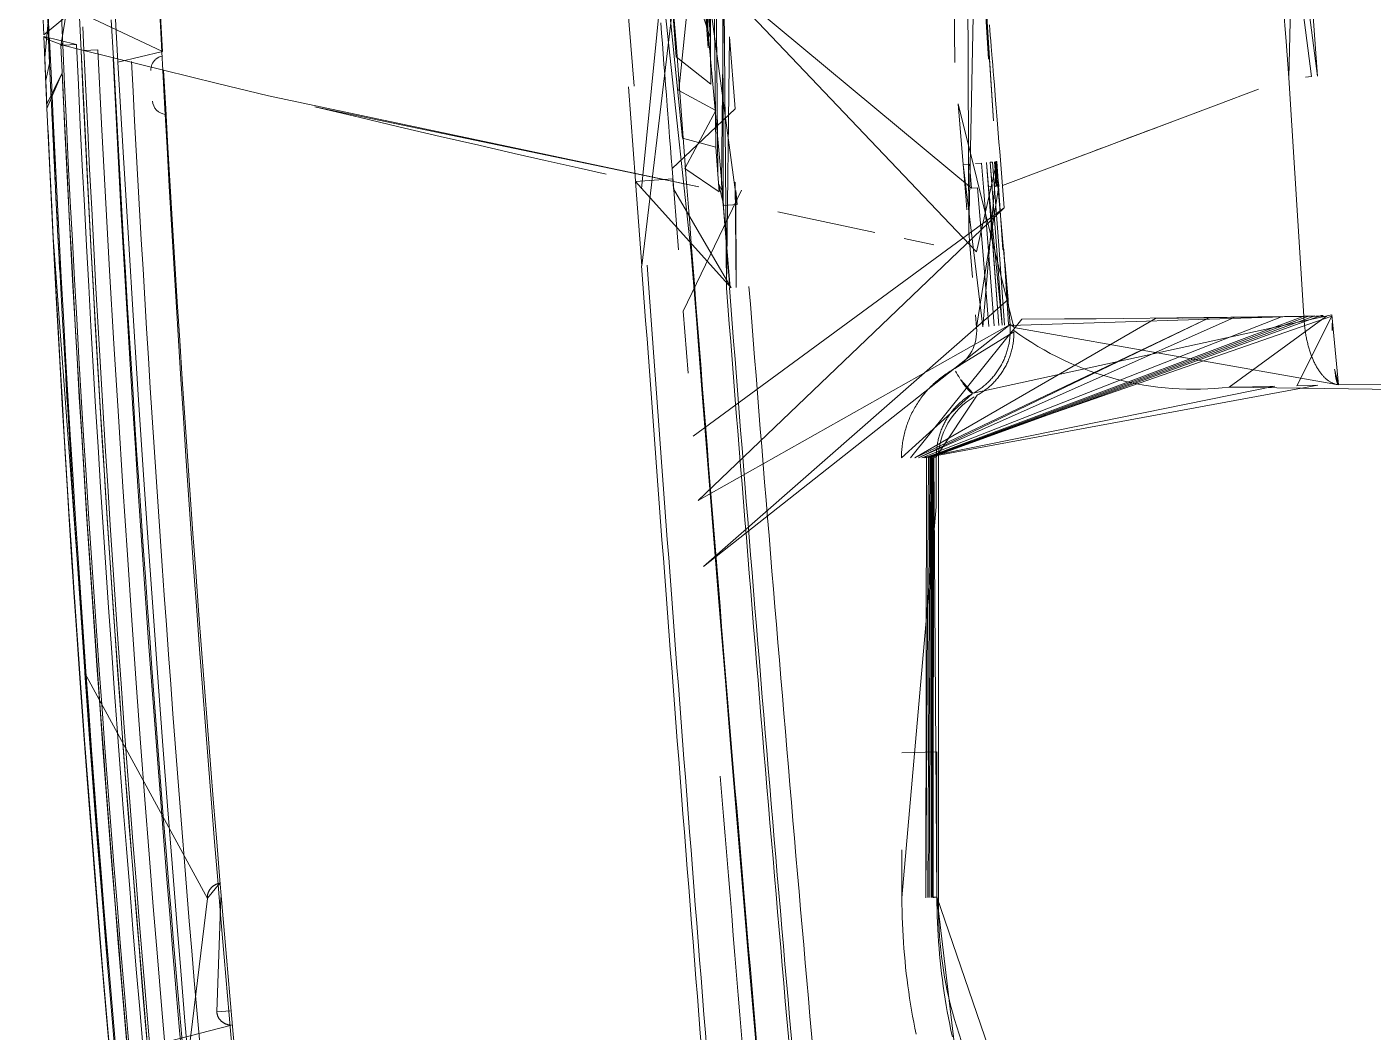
# Model space of a CAD drawing. Header units: millimetres. Extents: x 521 to 148073, y -17811 to 32040.
# Drawn here: x 65821.97 to 65870.58, y 20193.49 to 20229.79 of the extents above; entities that cross this region are included whole.
import ezdxf

# ---------------------------------------------------------------- set-up
doc = ezdxf.new("R2010")
doc.units = ezdxf.units.MM
doc.layers.add('Datové rozvody', color=6, linetype='Continuous')
doc.layers.add('PDF_Geometrie', color=7, linetype='Continuous', true_color=0xbdbdbd)

# ---------------------------------------------------------------- blocks, each defined once
blk = doc.blocks.new('projektor')
at = {"layer": 'PDF_Geometrie', "lineweight": 13}
for points in [[(86328.165, 14989.354), (86328.165, 14990.108), (86327.468, 14939.865)], [(86327.369, 14950.096), (86327.38, 14943.702), (86324.93, 14943.471)], [(86324.973, 14942.484), (86325.023, 14942.486), (86325.065, 14942.488), (86325.108, 14942.491), (86325.151, 14942.494), (86325.194, 14942.498), (86325.236, 14942.502), (86325.279, 14942.506), (86325.321, 14942.51), (86325.364, 14942.515), (86325.406, 14942.52), (86325.448, 14942.526), (86325.49, 14942.531), (86325.531, 14942.538), (86325.573, 14942.544), (86325.613, 14942.551), (86325.654, 14942.559), (86325.695, 14942.566), (86325.735, 14942.574), (86325.777, 14942.582), (86325.816, 14942.591), (86325.856, 14942.599), (86325.895, 14942.608), (86325.934, 14942.619), (86325.973, 14942.628), (86326.012, 14942.638), (86326.05, 14942.649), (86326.087, 14942.659), (86326.124, 14942.67), (86326.162, 14942.682), (86326.199, 14942.694), (86326.235, 14942.705), (86326.27, 14942.717), (86326.306, 14942.73), (86326.341, 14942.743), (86326.376, 14942.756), (86326.409, 14942.769), (86326.443, 14942.783), (86326.477, 14942.797), (86326.509, 14942.811), (86326.542, 14942.825), (86326.574, 14942.84), (86326.605, 14942.855), (86326.636, 14942.87), (86326.666, 14942.885), (86326.696, 14942.901), (86326.725, 14942.917), (86326.754, 14942.933), (86326.782, 14942.949), (86326.81, 14942.966), (86326.837, 14942.983), (86326.863, 14943), (86326.888, 14943.017), (86326.914, 14943.035), (86326.939, 14943.052), (86326.963, 14943.069), (86326.986, 14943.088), (86327.009, 14943.106), (86327.031, 14943.124), (86327.053, 14943.142), (86327.074, 14943.161), (86327.094, 14943.179), (86327.113, 14943.198), (86327.133, 14943.218), (86327.151, 14943.236), (86327.169, 14943.255), (86327.185, 14943.276), (86327.202, 14943.295), (86327.218, 14943.314), (86327.232, 14943.335), (86327.247, 14943.354), (86327.261, 14943.374), (86327.273, 14943.394), (86327.286, 14943.414), (86327.296, 14943.434), (86327.307, 14943.455), (86327.317, 14943.475), (86327.326, 14943.495), (86327.335, 14943.516), (86327.343, 14943.536), (86327.35, 14943.557), (86327.357, 14943.578), (86327.362, 14943.598), (86327.368, 14943.62), (86327.372, 14943.64), (86327.375, 14943.66), (86327.378, 14943.682), (86327.38, 14943.702), (86325.369, 14932.293)], [(86316.605, 14941.952), (86324.973, 14942.484), (86325.302, 14932.165), (86325.344, 14932.167), (86325.386, 14932.169), (86325.429, 14932.17), (86325.47, 14932.17), (86325.512, 14932.169), (86325.554, 14932.168), (86325.596, 14932.166), (86325.638, 14932.164), (86325.68, 14932.161), (86325.722, 14932.157), (86325.764, 14932.152), (86325.806, 14932.147), (86325.847, 14932.141), (86325.888, 14932.134), (86325.93, 14932.127), (86325.971, 14932.118), (86326.013, 14932.109), (86326.054, 14932.1), (86326.094, 14932.09), (86326.135, 14932.079), (86326.175, 14932.068), (86326.216, 14932.055), (86326.256, 14932.043), (86326.296, 14932.029), (86326.336, 14932.015), (86326.375, 14932), (86326.414, 14931.985), (86326.453, 14931.969), (86326.491, 14931.952), (86326.53, 14931.934), (86326.568, 14931.917), (86326.606, 14931.898), (86326.643, 14931.879), (86326.68, 14931.859), (86326.717, 14931.839), (86326.754, 14931.817), (86326.79, 14931.796), (86326.825, 14931.774), (86326.861, 14931.75), (86326.896, 14931.727), (86326.93, 14931.703), (86326.965, 14931.679), (86326.998, 14931.654), (86327.031, 14931.628), (86327.064, 14931.602), (86327.096, 14931.574), (86327.128, 14931.548), (86327.16, 14931.519), (86327.191, 14931.491), (86327.222, 14931.462), (86327.252, 14931.433), (86327.282, 14931.403), (86327.311, 14931.373), (86327.339, 14931.342), (86327.368, 14931.311), (86327.395, 14931.279), (86327.422, 14931.247), (86327.448, 14931.214), (86327.474, 14931.181), (86327.5, 14931.147), (86327.525, 14931.113), (86327.549, 14931.079), (86327.572, 14931.044), (86327.596, 14931.01), (86327.618, 14930.974), (86327.64, 14930.937), (86327.661, 14930.902), (86327.682, 14930.865), (86324.93, 14943.471)], [(86304.971, 14941.25), (86304.957, 14941.452), (86316.544, 14942.962)], [(86316.571, 14942.538), (86316.558, 14942.749), (86304.971, 14941.25)], [(86304.983, 14941.06), (86306.27, 14941.164), (86307.56, 14941.267), (86308.852, 14941.368), (86310.147, 14941.469), (86311.445, 14941.569), (86312.74, 14941.667), (86314.031, 14941.763), (86315.32, 14941.859), (86316.605, 14941.952), (86306.198, 14942.199), (86307.489, 14942.299), (86308.783, 14942.398), (86310.08, 14942.495), (86311.379, 14942.592), (86312.675, 14942.687), (86313.968, 14942.78), (86315.257, 14942.872), (86316.544, 14942.962)], [(86324.948, 14943.089), (86324.945, 14943.164), (86324.948, 14943.089), (86329.937, 14929.382), (86345.398, 14929.321)], [(86324.967, 14942.652), (86324.959, 14942.866), (86329.939, 14929.34), (86345.399, 14929.274)], [(86324.977, 14942.902), (86324.974, 14943.089), (86325.021, 14940.034), (86329.949, 14928.946), (86325.032, 14939.153)], [(86324.98, 14942.619), (86324.978, 14942.759), (86325.065, 14935.193), (86325.071, 14934.072), (86325.077, 14932.579), (86329.951, 14928.663)], [(86319.761, 14933.545), (86320.38, 14931.896), (86317.557, 14939.409), (86317, 14940.895)], [(86317.557, 14939.409), (86318.307, 14937.412), (86318.387, 14937.203), (86318.466, 14936.991), (86318.546, 14936.776), (86318.627, 14936.56), (86318.71, 14936.342), (86318.961, 14935.674), (86319.046, 14935.446), (86319.132, 14935.217), (86319.219, 14934.986), (86319.307, 14934.752), (86319.397, 14934.515), (86319.761, 14933.545)], [(86350.29, 14930.137), (86350.07, 14930.089), (86349.849, 14930.043), (86349.627, 14930.001), (86349.405, 14929.959), (86349.183, 14929.92), (86348.961, 14929.884), (86348.738, 14929.849), (86348.515, 14929.816), (86348.292, 14929.786), (86348.069, 14929.758), (86347.844, 14929.732), (86347.621, 14929.709), (86347.396, 14929.687), (86347.172, 14929.668), (86346.947, 14929.652), (86346.723, 14929.636), (86346.498, 14929.624), (86346.273, 14929.613), (86346.048, 14929.605), (86345.823, 14929.6), (86345.598, 14929.596), (86345.372, 14929.595), (86359.34, 14934.379)], [(86305.011, 14930.644), (86321.985, 14930.712), (86310.372, 14930.952)], [(86308.987, 14930.971), (86315.948, 14931.408), (86310.221, 14931.072), (86318.116, 14931.585), (86310.4, 14931.087)], [(86314.743, 14931.44), (86314.921, 14931.455), (86315.107, 14931.469), (86315.3, 14931.486), (86315.5, 14931.502), (86315.924, 14931.537), (86316.147, 14931.554), (86316.378, 14931.573), (86316.616, 14931.593), (86316.862, 14931.612), (86317.381, 14931.654), (86317.655, 14931.676), (86317.939, 14931.699), (86318.233, 14931.723), (86318.857, 14931.773), (86319.187, 14931.8), (86321.167, 14931.959)], [(86325.257, 14932.284), (86325.369, 14932.293), (86317.509, 14930.341), (86318.938, 14930.46), (86320.746, 14930.61), (86321.241, 14930.651)], [(86319.566, 14931.463), (86319.559, 14931.542), (86322.642, 14931.78), (86325.285, 14931.967)], [(86323.06, 14931.986), (86324.382, 14932.092), (86333.765, 14921.393), (86325.26, 14932.162), (86331.451, 14921.207), (86321.167, 14931.959), (86329.191, 14921.028)], [(86325.347, 14932.291), (86325.26, 14932.162)], [(86320.399, 14931.709), (86320.397, 14931.724), (86319.546, 14931.655)], [(86320.402, 14931.684), (86320.399, 14931.709), (86319.548, 14931.639)], [(86320.405, 14931.656), (86320.402, 14931.684), (86319.55, 14931.615)], [(86319.612, 14930.954), (86319.595, 14931.157), (86320.445, 14931.227), (86322.676, 14931.409), (86325.318, 14931.604)], [(86324.929, 14930.953), (86325.369, 14930.988), (86320.39, 14931.771)], [(86320.409, 14931.611), (86320.405, 14931.656)], [(86320.481, 14930.807), (86320.463, 14931.023), (86322.694, 14931.206), (86325.334, 14931.421)], [(86321.985, 14930.712), (86322.48, 14930.752), (86323.61, 14930.845)], [(86345.411, 14928.366), (86345.634, 14928.367), (86345.858, 14928.371), (86346.081, 14928.376), (86346.304, 14928.384), (86346.526, 14928.393), (86346.748, 14928.406), (86346.97, 14928.42), (86347.191, 14928.435), (86347.41, 14928.453), (86347.63, 14928.474), (86347.848, 14928.495), (86348.066, 14928.519), (86348.283, 14928.545), (86348.498, 14928.572), (86348.714, 14928.603), (86348.928, 14928.634), (86349.141, 14928.668), (86349.354, 14928.703), (86349.565, 14928.74), (86349.776, 14928.779), (86349.986, 14928.82), (86350.195, 14928.862)], [(86355.898, 14930.842), (86345.372, 14929.595), (86340.281, 14929.586), (86340.317, 14928.361)], [(86297.254, 14929.864), (86298.585, 14929.975), (86297.579, 14930.028), (86316.056, 14930.221)], [(86322.463, 14929.487), (86322.247, 14928.45)], [(86345.389, 14929.484), (86345.387, 14929.502), (86345.386, 14929.511), (86345.386, 14929.519), (86345.385, 14929.528), (86345.384, 14929.536), (86345.383, 14929.543), (86345.382, 14929.549), (86345.381, 14929.556), (86345.381, 14929.561), (86345.379, 14929.567), (86345.378, 14929.571), (86345.378, 14929.576), (86345.377, 14929.58), (86345.376, 14929.583), (86345.375, 14929.587), (86345.374, 14929.59), (86345.374, 14929.592), (86345.373, 14929.593), (86345.372, 14929.595), (86329.931, 14929.492), (86329.93, 14929.5), (86329.929, 14929.508), (86329.928, 14929.516), (86329.928, 14929.523), (86329.928, 14929.53), (86329.927, 14929.536), (86329.926, 14929.542), (86329.925, 14929.547), (86329.924, 14929.552), (86329.923, 14929.556), (86329.923, 14929.559), (86329.923, 14929.563), (86329.922, 14929.565), (86329.921, 14929.568), (86329.92, 14929.569), (86329.919, 14929.57)], [(86329.919, 14929.57), (86331.666, 14929.573), (86345.411, 14928.366), (86343.719, 14928.364)], [(86329.994, 14929.646), (86345.372, 14929.646)], [(86322.031, 14927.416), (86321.646, 14925.595), (86321.307, 14924.012)], [(86319.78, 14920.291), (86319.414, 14920.262), (86319.048, 14920.234), (86318.682, 14920.205), (86318.314, 14920.177), (86317.58, 14920.12), (86317.213, 14920.091), (86316.847, 14920.063), (86316.481, 14920.035), (86316.117, 14920.007), (86315.391, 14919.95), (86315.03, 14919.923), (86314.671, 14919.895)], [(86308.184, 14919.395), (86322.761, 14920.967), (86325.227, 14921.159), (86327.698, 14921.353), (86330.175, 14921.549), (86332.656, 14921.748), (86335.144, 14921.949), (86337.638, 14922.152), (86340.138, 14922.359), (86342.643, 14922.567), (86345.153, 14922.778), (86347.668, 14922.992), (86350.194, 14923.208), (86352.73, 14923.428), (86355.278, 14923.651), (86357.838, 14923.878), (86360.411, 14924.109), (86362.999, 14924.343), (86365.6, 14924.581)], [(86317.695, 14922.504), (86315.161, 14922.308), (86323.985, 14922.204), (86312.645, 14922.114), (86320.299, 14922.024), (86321.089, 14922.084), (86312.107, 14922.072)], [(86312.695, 14921.457), (86312.696, 14921.449), (86321.051, 14922.583), (86320.559, 14922.526), (86323.96, 14922.538), (86320.263, 14922.502)], [(86321.051, 14922.583), (86321.088, 14922.105), (86320.307, 14921.921), (86320.593, 14922.066), (86320.297, 14922.044), (86312.703, 14921.344)], [(86322.637, 14920.513), (86319.78, 14920.291), (86317.695, 14922.504)], [(86326.976, 14920.853), (86324.795, 14920.682), (86320.544, 14922.725)], [(86319.989, 14921.896), (86320.602, 14921.943), (86319.783, 14920.738), (86317.746, 14921.83), (86317.047, 14920.53), (86306.351, 14921.633), (86315.212, 14921.638)], [(86320.297, 14922.044), (86320.299, 14922.027), (86323.975, 14922.331)], [(86320.299, 14922.027), (86320.299, 14922.024), (86323.976, 14922.318)], [(86321.088, 14922.105), (86321.089, 14922.087)], [(86321.089, 14922.087), (86321.089, 14922.084)], [(86314.286, 14921.464), (86315.552, 14921.559), (86303.893, 14921.447), (86293.563, 14918.283)], [(86313.968, 14920.296), (86315.867, 14920.44), (86316.819, 14921.655), (86305.091, 14921.537), (86295.343, 14918.417)], [(86319.039, 14921.824), (86319.989, 14921.896), (86308.461, 14921.793), (86300.524, 14918.81), (86318.718, 14920.657), (86319.039, 14921.824), (86307.217, 14921.699), (86298.754, 14918.675)], [(86320.24, 14919.006), (86323.199, 14919.223), (86307.693, 14921.075), (86296.711, 14920.909), (86305.118, 14919.633), (86295.773, 14920.839), (86303.094, 14919.482), (86305.555, 14920.916), (86294.883, 14920.773), (86294.017, 14920.709)], [(86319.983, 14917.974), (86319.764, 14916.995), (86319.503, 14915.837), (86319.254, 14914.742), (86318.97, 14913.501), (86318.656, 14912.143), (86318.318, 14910.691), (86317.999, 14909.332), (86317.622, 14907.743), (86320.435, 14921.232), (86317.232, 14906.112), (86316.8, 14904.324), (86316.336, 14902.429), (86315.901, 14900.666), (86315.619, 14899.533), (86315.457, 14898.886)], [(86303.144, 14920.632), (86304.422, 14920.726), (86304.341, 14920.827), (86320.499, 14919.221)], [(86292.239, 14919.837), (86293.071, 14919.897), (86284.055, 14919.984), (86296.019, 14917.253), (86316.896, 14918.961)], [(86316.911, 14918.764), (86320.213, 14919.004)], [(86350.828, 14902.492), (86349.186, 14902.352), (86347.481, 14902.21), (86345.714, 14902.067), (86343.868, 14901.92), (86341.951, 14901.773), (86339.959, 14901.622), (86337.864, 14901.47), (86335.656, 14901.314), (86333.354, 14901.156), (86330.968, 14900.999), (86328.491, 14900.842), (86325.942, 14900.685), (86323.371, 14900.534), (86320.798, 14900.388), (86318.214, 14900.249), (86315.619, 14900.114)], [(86351.941, 14900.636), (86349.46, 14900.416), (86346.985, 14900.206), (86344.514, 14900.004), (86342.049, 14899.811), (86339.59, 14899.625), (86337.135, 14899.449), (86334.685, 14899.281), (86332.241, 14899.121), (86329.8, 14898.969), (86327.364, 14898.825), (86324.934, 14898.69), (86322.506, 14898.562), (86320.083, 14898.442), (86317.665, 14898.331), (86315.144, 14898.224)], [(86351.433, 14903.324), (86349.737, 14903.179), (86347.976, 14903.031), (86346.129, 14902.88), (86344.195, 14902.725), (86342.176, 14902.566), (86340.057, 14902.405), (86337.835, 14902.239), (86335.512, 14902.07), (86333.083, 14901.899), (86330.549, 14901.725), (86327.907, 14901.55), (86325.138, 14901.372), (86322.238, 14901.191), (86319.209, 14901.01), (86316.051, 14900.827)], [(86349.416, 14904.298), (86349.43, 14904.3), (86349.443, 14904.301), (86349.456, 14904.303), (86349.469, 14904.305), (86349.483, 14904.308), (86349.495, 14904.311), (86349.508, 14904.315), (86349.521, 14904.318), (86349.533, 14904.322), (86349.546, 14904.327), (86349.558, 14904.332), (86349.57, 14904.337), (86349.583, 14904.342), (86349.594, 14904.348), (86349.607, 14904.355), (86349.619, 14904.361), (86349.631, 14904.368), (86349.641, 14904.375), (86349.653, 14904.382), (86349.664, 14904.39), (86349.675, 14904.398), (86349.686, 14904.406), (86349.696, 14904.416), (86349.706, 14904.425), (86349.717, 14904.434), (86349.726, 14904.443), (86349.736, 14904.453), (86349.745, 14904.463), (86349.754, 14904.474), (86349.762, 14904.485), (86349.771, 14904.496), (86349.779, 14904.507), (86349.788, 14904.518), (86349.795, 14904.53), (86349.803, 14904.542), (86349.809, 14904.554), (86349.816, 14904.566), (86349.823, 14904.579), (86349.828, 14904.592), (86349.835, 14904.605), (86349.84, 14904.618), (86349.845, 14904.631), (86349.849, 14904.645), (86349.854, 14904.658), (86349.858, 14904.672), (86349.862, 14904.685), (86349.866, 14904.699), (86349.868, 14904.714), (86349.87, 14904.728), (86349.873, 14904.742), (86349.875, 14904.756), (86349.876, 14904.771), (86349.877, 14904.785), (86349.878, 14904.799), (86349.879, 14904.814), (86349.879, 14904.816), (86350.928, 14900.732)], [(86362.719, 14901.859), (86345.433, 14903.969), (86337.511, 14899.662), (86338.642, 14899.743), (86339.818, 14899.83), (86341.039, 14899.921), (86342.305, 14900.018), (86343.624, 14900.121), (86345.003, 14900.232), (86346.436, 14900.349), (86347.9, 14900.471), (86333.355, 14899.376), (86322.209, 14898.547), (86324.321, 14898.657), (86326.338, 14898.767), (86328.274, 14898.878), (86330.132, 14898.989), (86331.911, 14899.099), (86333.623, 14899.21), (86335.268, 14899.32), (86336.847, 14899.429), (86338.366, 14899.537), (86339.828, 14899.644), (86341.232, 14899.748), (86342.584, 14899.852), (86343.889, 14899.955), (86345.143, 14900.055), (86346.355, 14900.154), (86347.525, 14900.251), (86348.654, 14900.347), (86349.746, 14900.441), (86350.801, 14900.534)], [(86349.379, 14904.773), (86349.416, 14904.298), (86345.396, 14904.44)], [(86314.002, 14902.293), (86314.849, 14902.341), (86315.68, 14902.39), (86313.772, 14898.361)], [(86315.682, 14902.364), (86295.596, 14901.336)], [(86315.682, 14902.364), (86315.68, 14902.39), (86316.051, 14900.827)], [(86316.338, 14902.402), (86315.682, 14902.364)], [(86316.051, 14900.827), (86314.534, 14900.741)], [(86314.566, 14900.592), (86315.926, 14900.667)], [(86315.926, 14900.656), (86315.926, 14900.667)], [(86313.19, 14900.518), (86315.09, 14898.224), (86314.576, 14898.203)], [(86315.619, 14900.114), (86315.643, 14899.631)], [(86313.054, 14899.408), (86315.653, 14899.534)], [(86315.643, 14899.631), (86314.812, 14899.59)], [(86315.653, 14899.53), (86315.653, 14899.534)], [(86327.18, 14898.993), (86327.994, 14899.04)], [(86289.215, 14897.628), (86315.262, 14898.389)], [(86315.262, 14898.388), (86293.497, 14897.747)]]:
    blk.add_lwpolyline(points, dxfattribs=at)
for points in [[(86326.829, 14943.566), (86326.882, 14943.572), (86326.907, 14943.575), (86326.932, 14943.579), (86326.956, 14943.582), (86326.979, 14943.585), (86327.003, 14943.589), (86327.025, 14943.592), (86327.047, 14943.595), (86327.068, 14943.599), (86327.088, 14943.602), (86327.108, 14943.606), (86327.127, 14943.61), (86327.146, 14943.613), (86327.164, 14943.617), (86327.181, 14943.621), (86327.198, 14943.625), (86327.214, 14943.629), (86327.229, 14943.632), (86327.243, 14943.636), (86327.256, 14943.64), (86327.27, 14943.643), (86327.282, 14943.647), (86327.294, 14943.651), (86327.305, 14943.655), (86327.315, 14943.658), (86327.325, 14943.662), (86327.333, 14943.666), (86327.342, 14943.67), (86327.348, 14943.674), (86327.355, 14943.679), (86327.361, 14943.683), (86327.366, 14943.686), (86327.371, 14943.69), (86327.374, 14943.694), (86327.378, 14943.698)], [(86327.399, 14942.979), (86327.417, 14942.236), (86324.967, 14943.471), (86329.945, 14929.161)], [(86327.435, 14941.47), (86327.451, 14940.681), (86327.468, 14939.865), (86324.971, 14943.279), (86324.995, 14941.697), (86329.946, 14929.067)], [(86325.351, 14943.477), (86325.477, 14943.48), (86325.351, 14943.477), (86325.224, 14943.474)], [(86325.032, 14939.153), (86325.042, 14938.232), (86324.977, 14942.902), (86325.051, 14937.269), (86329.949, 14928.817)], [(86324.973, 14942.484), (86324.967, 14942.652), (86329.94, 14929.296), (86345.402, 14929.208), (86329.942, 14929.232)], [(86325.269, 14932.108), (86325.267, 14932.123), (86325.266, 14932.128), (86325.265, 14932.134), (86325.265, 14932.139), (86325.265, 14932.143), (86325.264, 14932.147), (86325.263, 14932.151), (86325.262, 14932.154), (86325.262, 14932.157), (86325.261, 14932.159), (86325.26, 14932.161), (86325.26, 14932.162), (86320.396, 14931.736), (86320.395, 14931.741), (86320.394, 14931.746), (86320.393, 14931.751), (86320.393, 14931.755), (86320.393, 14931.759), (86320.392, 14931.762), (86320.391, 14931.765), (86320.391, 14931.768), (86320.39, 14931.77), (86320.39, 14931.771), (86319.545, 14931.667), (86319.544, 14931.672), (86319.543, 14931.677), (86319.542, 14931.682), (86319.542, 14931.686), (86319.541, 14931.69), (86319.54, 14931.693), (86319.54, 14931.696), (86319.54, 14931.698), (86319.539, 14931.7), (86319.539, 14931.701), (86322.627, 14931.91), (86322.626, 14931.916), (86322.625, 14931.922), (86322.625, 14931.927), (86322.624, 14931.931), (86322.623, 14931.935), (86322.623, 14931.939), (86322.623, 14931.942), (86322.622, 14931.946), (86322.621, 14931.948), (86322.621, 14931.95)], [(86320.429, 14931.409), (86320.418, 14931.534), (86319.566, 14931.463), (86322.649, 14931.7), (86325.293, 14931.883), (86320.429, 14931.409), (86319.578, 14931.339), (86325.304, 14931.77)], [(86326.852, 14930.153), (86326.881, 14930.104), (86326.91, 14930.057), (86326.939, 14930.009), (86326.97, 14929.961), (86327.001, 14929.914), (86327.033, 14929.868), (86327.066, 14929.823), (86327.1, 14929.778), (86327.134, 14929.733), (86327.169, 14929.688), (86327.204, 14929.646), (86327.239, 14929.602), (86327.276, 14929.56), (86327.314, 14929.518), (86327.352, 14929.477), (86327.391, 14929.436), (86327.43, 14929.396), (86327.47, 14929.357), (86327.509, 14929.318), (86327.551, 14929.28), (86327.592, 14929.243), (86327.634, 14929.206), (86327.677, 14929.17), (86327.721, 14929.135), (86327.764, 14929.101), (86327.808, 14929.067), (86327.852, 14929.034), (86327.898, 14929.002), (86327.944, 14928.969), (86327.99, 14928.939), (86328.036, 14928.908), (86328.083, 14928.879), (86328.13, 14928.85), (86328.179, 14928.823), (86328.226, 14928.795), (86328.275, 14928.769), (86328.324, 14928.743), (86328.373, 14928.718), (86328.423, 14928.694), (86328.472, 14928.671), (86328.523, 14928.649), (86328.573, 14928.626), (86328.624, 14928.606), (86328.675, 14928.586), (86328.726, 14928.566), (86328.778, 14928.548), (86328.83, 14928.53), (86328.882, 14928.513), (86328.935, 14928.497), (86328.987, 14928.482), (86329.04, 14928.468), (86329.092, 14928.453), (86329.146, 14928.441), (86329.199, 14928.429), (86329.252, 14928.418), (86329.306, 14928.408), (86329.359, 14928.398), (86329.414, 14928.389), (86329.467, 14928.382), (86329.521, 14928.375), (86329.575, 14928.369), (86329.628, 14928.363), (86329.683, 14928.359), (86329.736, 14928.356), (86329.791, 14928.353), (86329.844, 14928.351), (86329.897, 14928.35), (86329.95, 14928.349), (86327.702, 14930.831), (86327.722, 14930.797), (86327.743, 14930.763), (86327.764, 14930.73), (86327.787, 14930.696), (86327.808, 14930.664), (86327.831, 14930.631), (86327.855, 14930.6), (86327.878, 14930.568), (86327.904, 14930.537), (86327.928, 14930.506), (86327.953, 14930.476), (86327.979, 14930.445), (86328.005, 14930.416), (86328.032, 14930.386), (86328.06, 14930.358), (86328.087, 14930.329), (86328.116, 14930.302), (86328.144, 14930.274), (86328.173, 14930.247), (86328.203, 14930.22), (86328.232, 14930.194), (86328.262, 14930.168), (86328.293, 14930.143), (86328.324, 14930.119), (86328.355, 14930.094), (86328.387, 14930.071), (86328.418, 14930.048), (86328.451, 14930.025), (86328.484, 14930.003), (86328.517, 14929.981), (86328.55, 14929.96), (86328.583, 14929.94), (86328.618, 14929.919), (86328.652, 14929.9), (86328.686, 14929.882), (86328.721, 14929.862), (86328.756, 14929.845), (86328.792, 14929.828), (86328.827, 14929.81), (86328.862, 14929.794), (86328.898, 14929.779), (86328.935, 14929.764), (86328.971, 14929.749), (86329.007, 14929.735), (86329.044, 14929.722), (86329.081, 14929.709), (86329.118, 14929.696), (86329.155, 14929.684), (86329.193, 14929.673), (86329.231, 14929.663), (86329.268, 14929.653), (86329.306, 14929.643), (86329.344, 14929.634), (86329.382, 14929.626), (86329.42, 14929.618), (86329.458, 14929.611), (86329.497, 14929.605), (86329.536, 14929.599), (86329.574, 14929.593), (86329.613, 14929.589), (86329.651, 14929.584), (86329.689, 14929.58), (86329.728, 14929.577), (86329.766, 14929.575), (86329.805, 14929.573), (86329.844, 14929.571), (86329.882, 14929.571), (86329.919, 14929.57), (86327.749, 14931.01), (86327.729, 14931.046), (86327.707, 14931.083), (86327.684, 14931.119), (86327.662, 14931.154), (86327.639, 14931.19), (86327.615, 14931.224), (86327.59, 14931.259), (86327.565, 14931.293), (86327.54, 14931.326), (86327.513, 14931.36), (86327.486, 14931.392), (86327.46, 14931.425), (86327.431, 14931.456), (86327.403, 14931.488), (86327.374, 14931.518), (86327.345, 14931.549), (86327.315, 14931.578), (86327.285, 14931.608), (86327.254, 14931.636), (86327.222, 14931.665), (86327.191, 14931.692), (86327.157, 14931.72), (86327.125, 14931.746), (86327.092, 14931.773), (86327.059, 14931.798), (86327.025, 14931.823), (86326.991, 14931.848), (86326.956, 14931.871), (86326.92, 14931.895), (86326.884, 14931.917), (86326.848, 14931.939), (86326.812, 14931.961), (86326.775, 14931.982), (86326.738, 14932.001), (86326.701, 14932.022), (86326.664, 14932.04), (86326.625, 14932.058), (86326.587, 14932.077), (86326.548, 14932.094), (86326.509, 14932.11), (86326.47, 14932.126), (86326.43, 14932.141), (86326.391, 14932.155), (86326.351, 14932.169), (86326.311, 14932.183), (86326.27, 14932.195), (86326.23, 14932.206), (86326.19, 14932.217), (86326.148, 14932.227), (86326.108, 14932.237), (86326.065, 14932.247), (86326.025, 14932.255), (86325.983, 14932.263), (86325.941, 14932.269), (86325.899, 14932.276), (86325.857, 14932.281), (86325.816, 14932.286), (86325.774, 14932.29), (86325.731, 14932.293), (86325.69, 14932.296), (86325.647, 14932.299), (86325.605, 14932.3), (86325.562, 14932.301), (86325.521, 14932.301)], [(86319.648, 14930.519), (86319.63, 14930.737), (86320.481, 14930.807), (86312.695, 14921.457), (86322.711, 14930.99), (86319.539, 14931.701), (86325.352, 14931.205)], [(86327.197, 14930.423), (86327.231, 14930.446), (86327.248, 14930.456), (86327.265, 14930.467), (86327.282, 14930.479), (86327.297, 14930.49), (86327.313, 14930.501), (86327.328, 14930.512), (86327.344, 14930.522), (86327.359, 14930.534), (86327.374, 14930.544), (86327.388, 14930.555), (86327.403, 14930.565), (86327.417, 14930.576), (86327.43, 14930.586), (86327.444, 14930.597), (86327.457, 14930.607), (86327.47, 14930.617), (86327.482, 14930.627), (86327.494, 14930.636), (86327.505, 14930.647), (86327.517, 14930.656), (86327.528, 14930.666), (86327.539, 14930.675), (86327.549, 14930.684), (86327.559, 14930.693), (86327.569, 14930.702), (86327.578, 14930.711), (86327.587, 14930.72), (86327.596, 14930.728), (86327.604, 14930.736), (86327.612, 14930.744), (86327.619, 14930.752), (86327.626, 14930.759), (86327.633, 14930.768), (86327.639, 14930.775), (86327.644, 14930.782), (86327.65, 14930.789), (86327.655, 14930.796), (86327.659, 14930.802), (86327.664, 14930.808), (86327.668, 14930.815), (86327.671, 14930.821), (86327.674, 14930.827), (86327.676, 14930.833), (86327.679, 14930.838), (86327.68, 14930.843), (86327.681, 14930.848), (86327.682, 14930.852), (86327.683, 14930.857), (86327.683, 14930.861)], [(86345.39, 14929.462), (86345.389, 14929.484), (86345.39, 14929.462), (86329.932, 14929.474), (86345.391, 14929.44), (86329.934, 14929.453), (86345.393, 14929.417), (86329.935, 14929.431), (86345.395, 14929.391), (86329.936, 14929.407)], [(86320.24, 14919.006), (86320.145, 14920.319), (86320.495, 14920.346), (86323.972, 14922.37)], [(86315.212, 14921.638), (86312.696, 14921.449), (86303.105, 14921.387), (86311.883, 14920.139), (86313.02, 14921.368), (86312.703, 14921.344), (86310.369, 14920.025)], [(86344.894, 14904.399), (86344.895, 14904.394), (86344.898, 14904.38), (86344.9, 14904.367), (86344.904, 14904.354), (86344.908, 14904.34), (86344.912, 14904.327), (86344.916, 14904.314), (86344.921, 14904.302), (86344.926, 14904.288), (86344.931, 14904.276), (86344.937, 14904.264), (86344.943, 14904.252), (86344.95, 14904.24), (86344.956, 14904.227), (86344.963, 14904.216), (86344.97, 14904.204), (86344.977, 14904.193), (86344.985, 14904.182), (86344.993, 14904.171), (86345.002, 14904.16), (86345.01, 14904.15), (86345.018, 14904.14), (86345.028, 14904.13), (86345.037, 14904.121), (86345.046, 14904.11), (86345.056, 14904.101), (86345.065, 14904.093), (86345.075, 14904.084), (86345.086, 14904.076), (86345.096, 14904.068), (86345.107, 14904.06), (86345.118, 14904.052), (86345.129, 14904.045), (86345.139, 14904.038), (86345.151, 14904.032), (86345.162, 14904.026), (86345.174, 14904.02), (86345.186, 14904.014), (86345.197, 14904.009), (86345.209, 14904.004), (86345.221, 14903.999), (86345.233, 14903.994), (86345.245, 14903.99), (86345.257, 14903.987), (86345.27, 14903.983), (86345.282, 14903.98), (86345.294, 14903.977), (86345.307, 14903.975), (86345.319, 14903.973), (86345.332, 14903.971), (86345.345, 14903.97), (86345.358, 14903.969), (86345.37, 14903.968), (86345.383, 14903.967), (86345.395, 14903.967), (86345.408, 14903.967), (86345.421, 14903.968)], [(86315.457, 14898.886), (86312.852, 14898.769), (86312.831, 14899.255), (86315.478, 14898.824)], [(86315.434, 14899.371), (86315.457, 14898.886), (86315.393, 14898.883), (86315.478, 14898.824), (86315.435, 14898.823), (86315.278, 14898.424), (86315.22, 14898.422), (86315.262, 14898.389), (86315.153, 14898.227)], [(86316.423, 14898.869), (86317.441, 14898.916), (86316.423, 14898.869), (86317.53, 14898.328), (86316.677, 14898.291), (86316.096, 14898.426), (86314.508, 14898.391), (86315.885, 14898.257), (86317.678, 14898.331)]]:
    blk.add_lwpolyline(points, close=True, dxfattribs=at)
for centre, radius, start, end in [((86316.795, 14938.627), 10.744, 323.9152, 6.6136), ((86325.49, 14929.47), 1.523, 29.6807, 94.5563), ((86329.991, 14932.168), 2.522, 210.1522, 270.071), ((86323.985, 14935.411), 5.933, 299.4514, 302.3771), ((86101.71, 17735.656), 2821.429, 274.517308, 275.332773), ((86122.492, 17523.847), 2609.33, 274.428605, 275.310149), ((86119.962, 17550.29), 2635.993, 274.439052, 275.313085), ((86102.21, 17782.514), 2870.009, 274.358074, 275.265477), ((85991.318, 19237.699), 4329.868, 274.634061, 274.930974), ((86066.966, 18474.389), 3564.194, 274.122392, 274.78471), ((86056.5, 18585.495), 3675.96, 274.160596, 274.802809), ((85715.249, 22880.93), 7983.089, 273.9070167, 274.3467088), ((86261.418, 15897.499), 996.585, 273.158952, 278.156247), ((86267.239, 15839.039), 937.922, 273.000747, 278.309827), ((86270.868, 15809.268), 909.729, 272.838971, 278.35728), ((86277.675, 15735.738), 837.219, 272.584924, 278.782312), ((86277.34, 15743.066), 844.304, 272.600204, 278.644442), ((86276.232, 15753.701), 855.076, 272.642424, 278.700467), ((86276.06, 15756.095), 857.48, 272.6465, 278.512922), ((86277.491, 15737.864), 839.837, 272.591003, 278.588558), ((86278.099, 15731.121), 833.138, 272.571464, 278.615004), ((86277.661, 15735.635), 837.664, 272.721952, 278.606709), ((86279.604, 15712.74), 815.132, 272.507233, 278.710465), ((86279.579, 15713.226), 815.584, 272.508714, 278.749643), ((86266.229, 15868.271), 968.25, 272.947858, 276.901371), ((86281.34, 15694.349), 796.845, 272.66919, 278.839024), ((86263.679, 15897.579), 998.28, 273.000034, 276.941359), ((86316.346, 14902.499), 0.525, 193.8929, 220.7337), ((86316.33, 14902.48), 0.5, 221.921, 271.536), ((86317.38, 14902.55), 0.51, 274.1252, 353.0805), ((86282.35, 15666.176), 768.492, 272.620838, 273.064342)]:
    blk.add_arc(centre, radius, start, end, dxfattribs=at)
blk.add_open_spline([(86365.894, 14942.699), (86355.418, 14931.369), (86350.274, 14929.607), (86345.372, 14929.646)], degree=3, dxfattribs=at)

msp = doc.modelspace()

# ---------------------------------------------------------------- block references
at = {"layer": 'Datové rozvody', "xscale": 1.027900945623324, "yscale": 1.027900945623324, "zscale": 1.027900945623324, "rotation": 270.0000000000001}
msp.add_blockref('projektor', (50508.686, 108952.866), dxfattribs=at)

doc.saveas('drawing.dxf')
